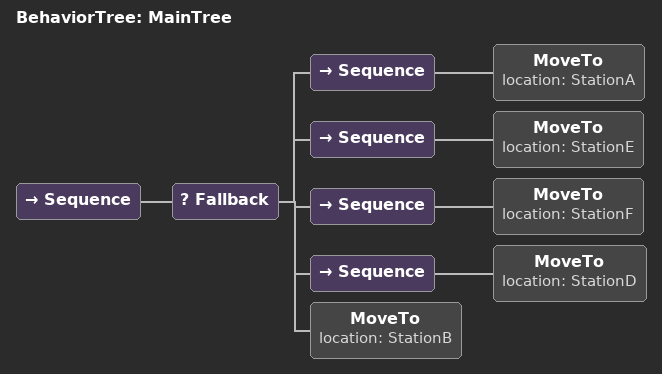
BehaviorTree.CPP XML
<root main_tree_to_execute = "MainTree">
    <BehaviorTree ID="MainTree">
        <Sequence>
            <Fallback>
                <Sequence>
                    <MoveTo location="StationA"/>
                </Sequence>
                <Sequence>
                    <MoveTo location="StationE"/>
                </Sequence>
                <Sequence>
                    <MoveTo location="StationF"/>
                </Sequence>
                <Sequence>
                    <MoveTo location="StationD"/>
                </Sequence>
                <MoveTo location="StationB"/>
            </Fallback>
        </Sequence>
    </BehaviorTree>
</root>
